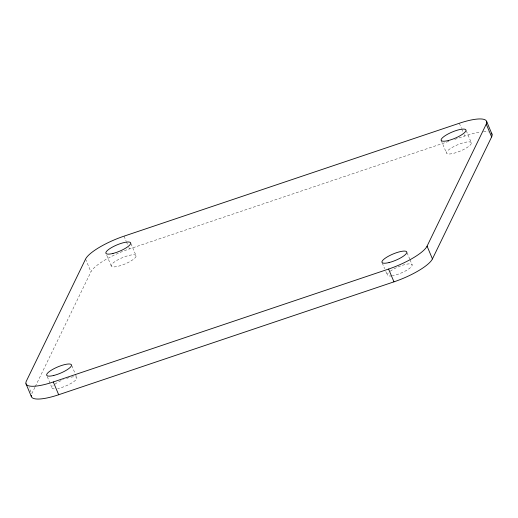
<?xml version="1.0" encoding="UTF-8"?>
<svg xmlns="http://www.w3.org/2000/svg" width="518" height="518" viewBox="0 0 518 518"><rect width="100%" height="100%" fill="white"/><g stroke="black" fill="none" stroke-linecap="round" stroke-linejoin="round"><path stroke-width="0.39" stroke-dasharray="2.59 1.94" d="M34.913 387.322L31.747 393.855L29.06 387.47M35.269 386.596L90.935 271.853A35.826 9.091 -22.8 0 1 129.416 248.938L449.384 141.187M454.739 139.387L464.691 136.033A35.826 9.091 -22.8 0 1 480.27 132.122M466.252 130.724L471.328 142.793A13.436 3.412 -22.8 0 1 453.651 153.315A13.436 3.412 -22.8 0 1 451.774 147.701A13.436 3.412 -22.8 0 1 471.328 142.793M459.317 123.258L461.409 128.224M461.706 128.937L462.898 131.773M464.096 134.615L464.691 136.033M441.135 140.3L446.51 153.082M407.064 252.726L409.751 259.117M410.049 259.822L412.14 264.795M382.245 263.014L384.634 268.693M385.832 271.536L387.322 275.084M130.976 243.628L136.053 255.698A13.436 3.412 -22.8 0 1 118.376 266.22A13.436 3.412 -22.8 0 1 116.498 260.606A13.436 3.412 -22.8 0 1 136.053 255.698M124.042 236.156L126.133 241.129M126.431 241.841L127.622 244.677M128.82 247.52L129.416 248.938M106.753 255.335L111.234 265.987M85.561 259.078L90.935 271.853M71.788 365.63L75.071 373.439M75.369 374.145L76.865 377.7M47.274 376.631L52.046 387.988M483.411 131.786A35.826 9.091 -22.8 0 1 488.383 131.954M66.621 378.38A13.436 3.412 -22.8 0 1 76.062 379.662A13.436 3.412 -22.8 0 1 57.763 388.545M54.248 388.921A13.436 3.412 -22.8 0 1 53.166 385.677M54.914 384.188A13.436 3.412 -22.8 0 1 63.371 379.597M390.19 271.283A13.436 3.412 -22.8 0 1 407.53 264.038A13.436 3.412 -22.8 0 1 409.608 268.337A13.436 3.412 -22.8 0 1 392.359 275.77M391.725 275.867A13.436 3.412 -22.8 0 1 388.442 272.772"/><path stroke-width="0.78" d="M427.065 246.147L486.253 124.145A35.826 9.091 -22.8 0 0 459.317 123.258L124.042 236.156A35.826 9.091 -22.8 0 0 85.561 259.078L26.373 381.08A35.826 9.091 -22.8 0 0 53.309 381.967L388.584 269.062A35.826 9.091 -22.8 0 0 427.065 246.147L432.439 258.922A35.826 9.091 -22.8 0 1 393.958 281.844L58.683 394.742A35.826 9.091 -22.8 0 1 31.274 395.318M432.439 258.922L491.627 136.92A35.826 9.091 -22.8 0 0 491.349 133.204M486.635 121.439L492.003 134.214M486.253 124.145L491.627 136.92M388.584 269.062L393.958 281.844M53.309 381.967L58.683 394.742M25.997 383.786L31.365 396.561M53.82 375.446A13.436 3.412 -22.8 0 0 71.49 364.918A13.436 3.412 -22.8 0 0 51.942 369.826A13.436 3.412 -22.8 0 0 53.82 375.446M389.089 262.542A13.436 3.412 -22.8 0 0 406.766 252.013A13.436 3.412 -22.8 0 0 387.218 256.922A13.436 3.412 -22.8 0 0 389.089 262.542M448.277 140.54A13.436 3.412 -22.8 0 0 465.954 130.012A13.436 3.412 -22.8 0 0 446.399 134.92A13.436 3.412 -22.8 0 0 448.277 140.54M113.002 253.444A13.436 3.412 -22.8 0 0 130.678 242.916A13.436 3.412 -22.8 0 0 111.13 247.824A13.436 3.412 -22.8 0 0 113.002 253.444"/></g></svg>
